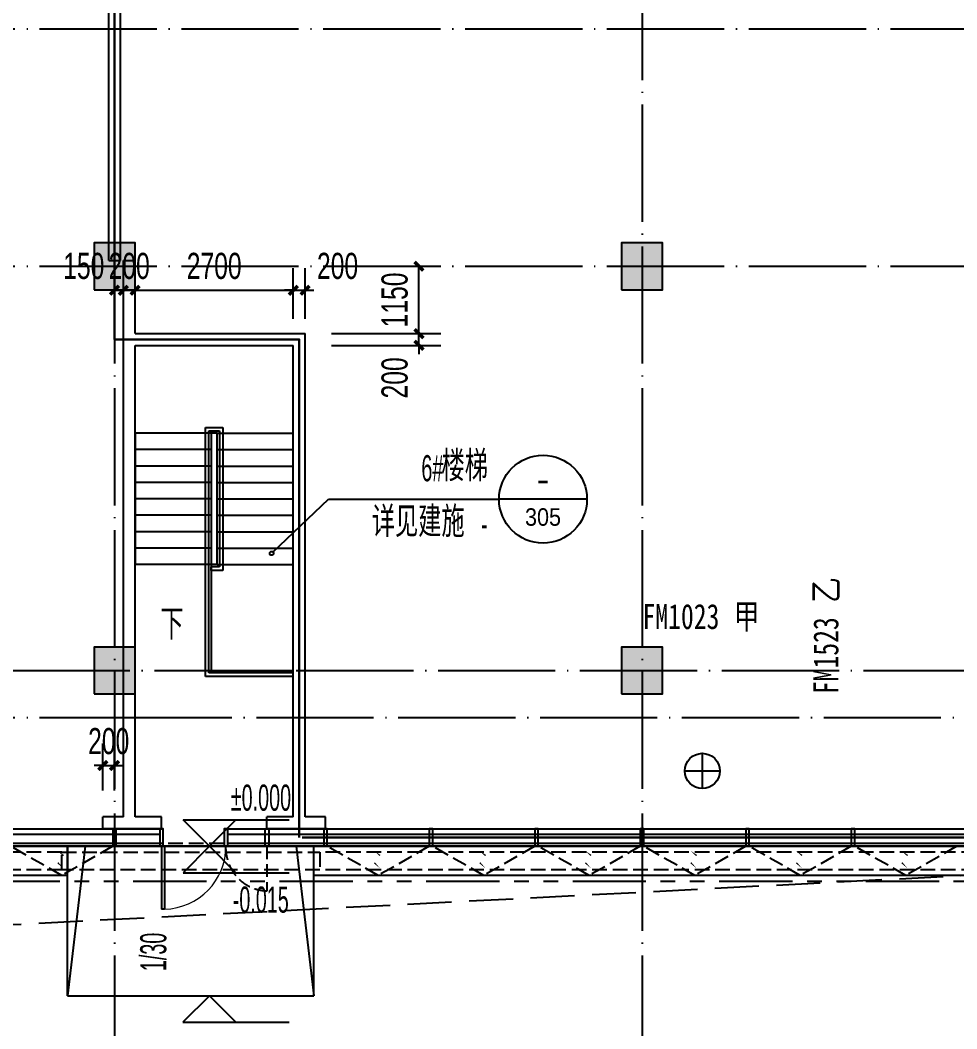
# Model space of a CAD drawing. Extents: x -409435 to 356702, y -107829 to 330904.
# Drawn here: x 66790 to 82770, y -5315 to 11900 of the extents above; entities that cross this region are included whole.
import ezdxf
from ezdxf.enums import TextEntityAlignment as Align
from ezdxf.xclip import XClip

# ---------------------------------------------------------------- set-up
doc = ezdxf.new("R2010")
doc.units = 0
doc.header["$LTSCALE"] = 1000
doc.header["$MEASUREMENT"] = 0
doc.header["$XCLIPFRAME"] = 0
for name, pattern in [('104-14# 核心筒$0$DOTE', [2.42, 2, -0.2, 0.02, -0.2]), ('14#楼幕墙$0$DASH', [0.35, 0.25, -0.1]), ('X-104 14#平面$0$$0$DASH', [0.35, 0.25, -0.1]), ('X-104 14#平面$0$109 3#平面$0$DASH', [0.35, 0.25, -0.1]), ('X-104 14#平面$0$DASH', [0.35, 0.25, -0.1]), ('X-104 14#平面$0$PHANTOM2', [1.25, 0.625, -0.125, 0.125, -0.125, 0.125, -0.125])]:
    doc.linetypes.add(name, pattern=pattern)
for name, color, linetype in [('01-标注_尺寸', 124, 'Continuous'), ('01-标注_标高', 200, 'Continuous'), ('01-标注_符号', 200, 'Continuous'), ('02-TEXT_标注', 130, 'Continuous'), ('104-14# 核心筒$0$A_AXIS-轴线', 36, '104-14# 核心筒$0$DOTE'), ('104-14# 核心筒$0$A_STR-砼柱', 51, 'Continuous'), ('14#楼幕墙$0$A-C_玻璃幕墙', 140, 'Continuous'), ('14#楼幕墙$0$A-C_窗', 140, 'Continuous'), ('14#楼幕墙$0$A-C_门', 150, 'Continuous'), ('PUB_HATCH', 8, 'Continuous'), ('X-104 14#平面$0$01-标注_符号', 200, 'Continuous'), ('X-104 14#平面$0$02-TEXT_标注', 130, 'Continuous'), ('X-104 14#平面$0$A-C_玻璃幕墙', 140, 'Continuous'), ('X-104 14#平面$0$A-E_栏杆', 232, 'Continuous'), ('X-104 14#平面$0$A-E_楼梯', 171, 'Continuous'), ('X-104 14#平面$0$A-E_电梯', 171, 'Continuous'), ('X-104 14#平面$0$A-O_屋面', 201, 'Continuous'), ('X-104 14#平面$0$A-O_散水', 134, 'Continuous'), ('X-104 14#平面$0$A-SUR_吊顶', 40, 'Continuous'), ('X-104 14#平面$0$A-TECH_结构', 21, 'Continuous'), ('X-104 14#平面$0$A_STR-砌块墙', 121, 'Continuous'), ('X-104 14#平面$0$DOOR_FIRE_TEXT', 7, 'Continuous')]:
    doc.layers.add(name, color=color, linetype=linetype)
doc.layers.add('X-104 14#平面$0$000套内', color=226, linetype='Continuous', lineweight=30, plot=False)
doc.styles.add('_TCH_DIM', font='ros.shx', dxfattribs={"width": 0.8, "height": 2, "bigfont": 'jd.shx'})
doc.styles.add('_TCH_DIM_T3', font='ros.shx', dxfattribs={"width": 0.705882, "bigfont": 'jd.shx'})
doc.styles.add('_TCH_LABEL', font='ros.shx', dxfattribs={"width": 0.8, "bigfont": 'jd.shx'})
doc.styles.add('X-104 14#平面$0$_TCH_DIM', font='ros.shx', dxfattribs={"width": 0.8, "bigfont": 'jd.shx'})
doc.styles.add('X-104 14#平面$0$_TCH_WINDOW', font='STXIHEI_0.TTF', dxfattribs={"width": 0.75, "height": 3.5})
doc.dimstyles.new('_TCH_ARCH&&150', dxfattribs={"dimtxt": 446.25, "dimasz": 150, "dimexe": 375, "dimexo": 450, "dimgap": 189.375, "dimtad": 1, "dimdec": 0, "dimzin": 0, "dimdsep": 46, "dimtxsty": '_TCH_DIM_T3', "dimblk": 'ARCHTICK', "dimcen": 0.09, "dimclrt": 7, "dimazin": 2, "dimtfac": 1, "dimtdec": 0, "dimtix": 1, "dimtmove": 2, "dimatfit": 3, "dimfxl": 0, "dimtolj": 1, "dimtzin": 0, "dimarcsym": 0})

# ---------------------------------------------------------------- blocks, each defined once
blk = doc.blocks.new('14#楼幕墙$0$A$C38D07553')
blk.add_lwpolyline([(-60, -300), (0, -300), (0, 0), (-60, 0)], close=True)
blk = doc.blocks.new('14#楼幕墙$0$A$C385D642F')
for p in [(68430, -1000), (70330, -1000), (72030, -1000), (73830, -1000), (75630, -1000), (77430, -1000), (79230, -1000), (81030, -1000)]:
    blk.add_blockref('14#楼幕墙$0$A$C38D07553', p)
blk = doc.blocks.new('14#楼幕墙$0$A$C22714246')
at = {"linetype": '14#楼幕墙$0$DASH'}
blk.add_lwpolyline([(1740, 497), (870, 0), (0, 497)], dxfattribs=at)
at = {"layer": '14#楼幕墙$0$A-C_玻璃幕墙', "color": 1}
blk.add_lwpolyline([(899, 122, 0, 25, 0), (802, 217, 0, 0, 0), (900, 340, 25, 0, 0), (796, 422, 0, 0, 0)], format="xyseb", dxfattribs=at)
blk = doc.blocks.new('14#楼幕墙$0$A$C2CD63A88')
at = {"linetype": '14#楼幕墙$0$DASH'}
blk.add_lwpolyline([(0, 670), (0, -170)], dxfattribs=at)
blk.add_arc((0, 670), 840, 270, 0, dxfattribs=at)
blk = doc.blocks.new('14#楼幕墙$0$$DorLib2D$00000001')
for p, q in [((0.45, 0.975), (0.5, 0.975)), ((0.45, 0), (0.45, 0.975)), ((0.5, 0), (0.5, 0.975)), ((0.5, 0), (0.45, 0))]:
    blk.add_line(p, q)
at = {"lineweight": 13}
blk.add_arc((0.475, 0), 0.975, 91.4693, 180, dxfattribs=at)
blk = doc.blocks.new('14#楼幕墙')
at = {"layer": '14#楼幕墙$0$A-C_玻璃幕墙'}
for p, q in [((55770, -1900), (69230, -1900)), ((69170, -2000), (66630, -2000)), ((70330, -1900), (90030, -1900)), ((89970, -2000), (70330, -2000)), ((108092, -2200), (-1359, -2200)), ((69170, -2150), (66630, -2150)), ((89970, -2150), (70330, -2150))]:
    blk.add_line(p, q, dxfattribs=at)
at = {"layer": '14#楼幕墙$0$A-C_窗'}
blk.add_lwpolyline([(70970, -1900), (71030, -1900), (71030, -2200), (70970, -2200)], close=True, dxfattribs=at)
at = {"layer": '14#楼幕墙$0$A-C_玻璃幕墙'}
blk.add_blockref('14#楼幕墙$0$A$C385D642F', (0, -900), dxfattribs=at)
at = {"layer": '14#楼幕墙$0$A-C_窗'}
for name, p in [('14#楼幕墙$0$A$C38D07553', (69230, -1900)), ('14#楼幕墙$0$A$C22714246', (66630, -2697)), ('14#楼幕墙$0$A$C22714246', (72030, -2697)), ('14#楼幕墙$0$A$C22714246', (73830, -2697)), ('14#楼幕墙$0$A$C22714246', (75630, -2697)), ('14#楼幕墙$0$A$C22714246', (77430, -2697)), ('14#楼幕墙$0$A$C22714246', (79230, -2697)), ('14#楼幕墙$0$A$C22714246', (81030, -2697))]:
    blk.add_blockref(name, p, dxfattribs=at)
at = {"layer": '14#楼幕墙$0$A-C_窗', "xscale": -0.8332999999925277, "yscale": 0.9090214901194805, "zscale": 0.9090214901194805}
blk.add_blockref('14#楼幕墙$0$A$C2CD63A88', (71000, -2809), dxfattribs=at)
at = {"layer": '14#楼幕墙$0$A-C_门', "xscale": -1100, "yscale": -1100, "zscale": 100}
blk.add_blockref('14#楼幕墙$0$$DorLib2D$00000001', (69750, -2200), dxfattribs=at)
blk = doc.blocks.new('_FZH')
blk.add_lwpolyline([(-0.5, -0.5), (0.5, -0.5), (0.5, 0.5), (-0.5, 0.5)], close=True)
at = {"layer": 'PUB_HATCH'}
blk.add_solid([(-0.5, -0.5), (0.5, -0.5), (-0.5, 0.5), (0.5, 0.5)], dxfattribs=at)
blk = doc.blocks.new('104-14# 核心筒')
at = {"layer": '104-14# 核心筒$0$A_AXIS-轴线'}
for p, q in [((68400, 54018.4), (68400, -8545.1)), ((77400, 54018.4), (77400, -8545.1)), ((-24839, 11750), (120259.9, 11750)), ((-24839, 7700), (120259.9, 7700)), ((59400, 800), (120259.9, 800)), ((-24839, 0), (68400, 0)), ((68400, 0), (120259.9, 0))]:
    blk.add_line(p, q, dxfattribs=at)
at = {"layer": '104-14# 核心筒$0$A_STR-砼柱', "xscale": 700, "yscale": 800, "zscale": 800}
for p in [(68400, 7700), (77400, 7700), (68400, 800), (77400, 800)]:
    blk.add_blockref('_FZH', p, dxfattribs=at)
blk = doc.blocks.new('X-104 14#平面$0$rqg')
at = {"color": 3}
for p, q in [((0, 300), (0, -300)), ((-300, 0), (300, 0))]:
    blk.add_line(p, q, dxfattribs=at)
blk.add_circle((0, 0), 300, dxfattribs=at)
blk = doc.blocks.new('X-104 14#平面')
at = {"layer": 'X-104 14#平面$0$000套内'}
blk.add_lwpolyline([(71599.5, -2050), (108013.3, -2050), (110308.2, 1227.6), (100422, 8150), (92750, 8150), (92750, 7700), (86650, 7700), (86650, 9600), (84300, 9600), (84300, 16600), (86650, 16600), (86650, 17288.1), (72211.3, 31726.7), (66883.9, 26890.6), (68400, 25220.4), (68400, 6450), (71550, 6450), (71550, -2050)], dxfattribs=at)
at = {"layer": 'X-104 14#平面$0$01-标注_符号'}
blk.add_lwpolyline([(69350, 2010.1, 0, 0, 0), (69350, 5600, 0, 0, 0), (70850, 5600, 0, 0, 0), (70850, 3060.1, 120, 0, 0), (70850, 2610.1, 0, 0, 0)], format="xyseb", dxfattribs=at)
at = {"layer": 'X-104 14#平面$0$A-C_玻璃幕墙'}
blk.add_lwpolyline([(-1359, -2200), (108091.7, -2200), (111291.5, 2370.2), (113380.4, 907.7), (115789.3, 4348.2), (113700.6, 5810.6), (116900.2, 10380.5), (116900.2, 38462.2), (99065.1, 43424.4), (96015.6, 32464.2), (85707.2, 35332.3), (87317.1, 41118.6), (83503.2, 42179.7), (66340.6, 26600), (4762.5, 26600)], close=True, dxfattribs=at)
blk.add_lwpolyline([(68400, -2200), (68400, -1900)], dxfattribs=at)
at = {"layer": 'X-104 14#平面$0$A-E_栏杆'}
for p, q in [((69950, 700), (69950, 4950.1)), ((69950, 4950.1), (70250, 4950.1)), ((70010, 760), (70010, 4890.1)), ((70010, 4890.1), (70190, 4890.1)), ((70190, 4890.1), (70190, 2570.1)), ((70250, 4950.1), (70250, 2510.1)), ((70190, 2570.1), (70050, 2570.1)), ((70050, 2510.1), (70050, 2570.1)), ((70250, 2510.1), (70050, 2510.1)), ((71450, 700), (69950, 700)), ((71450, 760), (70010, 760)), ((71450, 700), (71450, 760))]:
    blk.add_line(p, q, dxfattribs=at)
at = {"layer": 'X-104 14#平面$0$A-E_楼梯'}
for p, q in [((67600, -4750), (67600, -2200)), ((67600, -2200), (71800, -2200)), ((67900, -2200), (67600, -4750)), ((71500, -2200), (71800, -4750)), ((71800, -4750), (71800, -2200)), ((67600, -4750), (71800, -4750))]:
    blk.add_line(p, q, dxfattribs=at)
at = {"layer": 'X-104 14#平面$0$A-E_电梯'}
for p, q in [((68750, 4850.1), (68750, 2610.1)), ((70050, 4850.1), (68750, 4850.1)), ((70050, 4850.1), (70050, 800)), ((70150, 4850.1), (70050, 4850.1)), ((70050, 4850.1), (70050, 2610.1)), ((70150, 2610.1), (70150, 4850.1)), ((70150, 2610.1), (70150, 4850.1)), ((70150, 4850.1), (71450, 4850.1)), ((71450, 2610.1), (71450, 4850.1)), ((70050, 4570.1), (68750, 4570.1)), ((70150, 4570.1), (71450, 4570.1)), ((70050, 4290.1), (68750, 4290.1)), ((70150, 4290.1), (71450, 4290.1)), ((70050, 4010.1), (68750, 4010.1)), ((70150, 4010.1), (71450, 4010.1)), ((70050, 3730.1), (68750, 3730.1)), ((70150, 3730.1), (71450, 3730.1)), ((70050, 3450.1), (68750, 3450.1)), ((70150, 3450.1), (71450, 3450.1)), ((70050, 3170.1), (68750, 3170.1)), ((70150, 3170.1), (71450, 3170.1)), ((70050, 2890.1), (68750, 2890.1)), ((70150, 2890.1), (71450, 2890.1)), ((70050, 2610.1), (68750, 2610.1)), ((70150, 2610.1), (71450, 2610.1)), ((70050, 800), (71450, 800))]:
    blk.add_line(p, q, dxfattribs=at)
blk.add_lwpolyline([(70150, 2610.1), (70050, 2610.1)], dxfattribs=at)
at = {"layer": 'X-104 14#平面$0$A-O_屋面', "linetype": 'X-104 14#平面$0$PHANTOM2', "ltscale": 2}
blk.add_lwpolyline([(116300, 1125.5), (112466, -2800), (-12111.5, -2800), (-10903.8, 3413.1), (-11202.5, 3471.2), (-4857, 36100), (58808.6, 36100), (74837.7, 49550), (86050, 49550), (86050, 51700), (92100, 51702), (92100, 55283.2), (94608.8, 59227.5), (95621.4, 58583.5), (95782.4, 58836.6), (99791.5, 56286.5), (107067.8, 54161.9), (111100, 54161.9), (111100, 52680), (116300, 52680)], close=True, dxfattribs=at)
at = {"layer": 'X-104 14#平面$0$A-O_散水', "linetype": 'X-104 14#平面$0$DASH'}
for p, q in [((67500, -2300), (71900, -2300)), ((71900, -2600), (67500, -2600))]:
    blk.add_line(p, q, dxfattribs=at)
at = {"layer": 'X-104 14#平面$0$A-O_散水'}
for points in [[(71800, -2700), (71800, -2200), (108091.7, -2200), (111291.5, 2370.2), (111701.2, 2083.4)], [(57000, -2700), (57000, -2200), (67600, -2200), (67600, -2600)], [(67600, -2700), (57000, -2700)], [(88800, -2700), (71800, -2700)]]:
    blk.add_lwpolyline(points, dxfattribs=at)
at = {"layer": 'X-104 14#平面$0$A-O_散水', "linetype": 'X-104 14#平面$0$DASH'}
for points in [[(67500, -2600), (67500, -2300), (57100, -2300), (57100, -2600)], [(88700, -2600), (88700, -2300), (71900, -2300), (71900, -2600)], [(67500, -2600), (57100, -2600)], [(88700, -2600), (71900, -2600)]]:
    blk.add_lwpolyline(points, dxfattribs=at)
at = {"layer": 'X-104 14#平面$0$A-SUR_吊顶', "linetype": 'X-104 14#平面$0$109 3#平面$0$DASH', "ltscale": 3}
blk.add_lwpolyline([(109062.3, -4432.1), (119297.3, 10714.5), (117562.9, 11100.5), (120741.8, 38794.6), (99426.9, 44725), (92631.2, 20300), (86987.2, 20300), (86987.2, 21500), (8392.2, 21500), (5688.7, 8781.2), (-2733.6, 10571.4), (-6009.8, -4841.7), (40178.1, -2825.1), (39845.1, -4916.4), (83845.6, -2647.5)], close=True, dxfattribs=at)
at = {"layer": 'X-104 14#平面$0$A-TECH_结构', "linetype": 'X-104 14#平面$0$$0$DASH'}
blk.add_lwpolyline([(87207.3, 41097.2), (85610.8, 35359.1), (96063.8, 32450.8), (99099.8, 43362.9), (116850.2, 38424.2), (116850.2, 10396.2), (108065.7, -2149.5), (-1297.3, -2149.5), (4803.7, 26550), (66359.9, 26550), (83516.4, 42124.1)], close=True, dxfattribs=at)
at = {"layer": 'X-104 14#平面$0$A_STR-砌块墙'}
for p, q in [((68500, 7800), (68500, 25000)), ((68300, 7800), (68300, 24900)), ((68300, 7800), (68500, 7800)), ((68550, 6450), (68550, 7800)), ((68550, 7800), (68750, 7800)), ((68750, 6550), (68750, 7800)), ((68750, 6550), (71650, 6550)), ((71650, -1699.5), (71650, 6550)), ((68550, -1699.5), (68550, 6450)), ((68750, -1699.5), (68750, 6350)), ((68750, 6350), (71450, 6350)), ((71450, -1699.5), (71450, 6350)), ((68550, -1699.5), (68200, -1699.5)), ((68200, -1899.5), (68200, -1699.5)), ((69200, -1699.5), (68750, -1699.5)), ((69200, -1899.5), (69200, -1699.5)), ((71450, -1699.5), (71000, -1699.5)), ((71000, -1899.5), (71000, -1699.5)), ((72000, -1699.5), (71650, -1699.5)), ((72000, -1899.5), (72000, -1699.5)), ((68650, -1899.5), (68200, -1899.5)), ((69200, -1899.5), (68650, -1899.5)), ((71550, -1899.5), (71000, -1899.5)), ((72000, -1899.5), (71550, -1899.5))]:
    blk.add_line(p, q, dxfattribs=at)
ref = blk.add_blockref('104-14# 核心筒', (0, 0))
XClip(ref).set_block_clipping_path([(-38664.3623821461, -25500), (139216.5485069363, 330900)])
blk.add_blockref('14#楼幕墙', (0, 0))
at = {"layer": 'Defpoints'}
blk.add_blockref('X-104 14#平面$0$rqg', (78427.5, -912.8), dxfattribs=at)
at = {"layer": 'X-104 14#平面$0$02-TEXT_标注', "style": 'X-104 14#平面$0$_TCH_DIM', "width": 0.8}
blk.add_text('下', height=520.9, dxfattribs=at).set_placement((69182.3, 1327.6))
at = {"layer": 'X-104 14#平面$0$DOOR_FIRE_TEXT', "style": 'X-104 14#平面$0$_TCH_WINDOW', "width": 0.75}
for s, height, p in [('乙', 428.1, (80750, 1954.9)), ('FM1523', 428.14, (80750, 398.8))]:
    blk.add_text(s, height=height, rotation=90, dxfattribs=at).set_placement(p)
for s, height, p in [('FM1023', 428.14, (77408.4, 1508.5)), ('甲', 428.1, (78964.5, 1508.5))]:
    blk.add_text(s, height=height, dxfattribs=at).set_placement(p)
blk = doc.blocks.new('_ArchTick')
at = {"color": 0, "linetype": 'ByBlock', "const_width": 0.4}
blk.add_lwpolyline([(-0.5, -0.5), (0.5, 0.5)], dxfattribs=at)
blk = doc.blocks.new('*D1140')
at = {"layer": '01-标注_尺寸', "color": 0, "lineweight": -2, "transparency": 16777216}
for p, q in [((68400, 6800), (68400, 7666)), ((68550, 6800), (68550, 7666)), ((68400, 7291), (68250, 7291)), ((68400, 7291), (68550, 7291)), ((68550, 7291), (68700, 7291))]:
    blk.add_line(p, q, dxfattribs=at)
at = {"layer": 'Defpoints', "color": 0, "transparency": 16777216}
for p in [(68550, 7291), (68400, 6350), (68550, 6350)]:
    blk.add_point(p, dxfattribs=at)
at = {"layer": '01-标注_尺寸', "color": 0, "lineweight": -2, "transparency": 16777216, "xscale": 150, "yscale": 150, "zscale": 150}
blk.add_blockref('_ArchTick', (68400, 7291), dxfattribs=at)
at = {"layer": '01-标注_尺寸', "color": 0, "lineweight": -2, "transparency": 16777216, "xscale": 150, "yscale": 150, "zscale": 150, "rotation": 180}
blk.add_blockref('_ArchTick', (68550, 7291), dxfattribs=at)
at = {"layer": '01-标注_尺寸', "color": 7, "transparency": 16777216, "insert": (67875, 7703), "char_height": 446.2, "attachment_point": 5, "style": '_TCH_DIM_T3'}
blk.add_mtext('\\A1;150', dxfattribs=at)
blk = doc.blocks.new('*D1141')
at = {"layer": '01-标注_尺寸', "color": 0, "lineweight": -2, "transparency": 16777216}
for p, q in [((68550, 6800), (68550, 7666)), ((68750, 6800), (68750, 7666)), ((68550, 7291), (68400, 7291)), ((68550, 7291), (68750, 7291)), ((68750, 7291), (68900, 7291))]:
    blk.add_line(p, q, dxfattribs=at)
at = {"layer": 'Defpoints', "color": 0, "transparency": 16777216}
for p in [(68750, 7291), (68550, 6350), (68750, 6350)]:
    blk.add_point(p, dxfattribs=at)
at = {"layer": '01-标注_尺寸', "color": 0, "lineweight": -2, "transparency": 16777216, "xscale": 150, "yscale": 150, "zscale": 150}
blk.add_blockref('_ArchTick', (68550, 7291), dxfattribs=at)
at = {"layer": '01-标注_尺寸', "color": 0, "lineweight": -2, "transparency": 16777216, "xscale": 150, "yscale": 150, "zscale": 150, "rotation": 180}
blk.add_blockref('_ArchTick', (68750, 7291), dxfattribs=at)
at = {"layer": '01-标注_尺寸', "color": 7, "transparency": 16777216, "insert": (68650, 7703), "char_height": 446.2, "attachment_point": 5, "style": '_TCH_DIM_T3'}
blk.add_mtext('\\A1;200', dxfattribs=at)
blk = doc.blocks.new('*D1142')
at = {"layer": '01-标注_尺寸', "color": 0, "lineweight": -2, "transparency": 16777216}
for p, q in [((68750, 6800), (68750, 7666)), ((71450, 6800), (71450, 7666)), ((68750, 7291), (71450, 7291))]:
    blk.add_line(p, q, dxfattribs=at)
at = {"layer": 'Defpoints', "color": 0, "transparency": 16777216}
for p in [(71450, 7291), (68750, 6350), (71450, 6350)]:
    blk.add_point(p, dxfattribs=at)
at = {"layer": '01-标注_尺寸', "color": 0, "lineweight": -2, "transparency": 16777216, "xscale": 150, "yscale": 150, "zscale": 150, "rotation": 180}
blk.add_blockref('_ArchTick', (68750, 7291), dxfattribs=at)
at = {"layer": '01-标注_尺寸', "color": 0, "lineweight": -2, "transparency": 16777216, "xscale": 150, "yscale": 150, "zscale": 150}
blk.add_blockref('_ArchTick', (71450, 7291), dxfattribs=at)
at = {"layer": '01-标注_尺寸', "color": 7, "transparency": 16777216, "insert": (70100, 7703), "char_height": 446.2, "attachment_point": 5, "style": '_TCH_DIM_T3'}
blk.add_mtext('\\A1;2700', dxfattribs=at)
blk = doc.blocks.new('*D1143')
at = {"layer": '01-标注_尺寸', "color": 0, "lineweight": -2, "transparency": 16777216}
for p, q in [((71450, 6800), (71450, 7666)), ((71650, 6800), (71650, 7666)), ((71450, 7291), (71300, 7291)), ((71450, 7291), (71650, 7291)), ((71650, 7291), (71800, 7291))]:
    blk.add_line(p, q, dxfattribs=at)
at = {"layer": 'Defpoints', "color": 0, "transparency": 16777216}
for p in [(71650, 7291), (71450, 6350), (71650, 6350)]:
    blk.add_point(p, dxfattribs=at)
at = {"layer": '01-标注_尺寸', "color": 0, "lineweight": -2, "transparency": 16777216, "xscale": 150, "yscale": 150, "zscale": 150}
blk.add_blockref('_ArchTick', (71450, 7291), dxfattribs=at)
at = {"layer": '01-标注_尺寸', "color": 0, "lineweight": -2, "transparency": 16777216, "xscale": 150, "yscale": 150, "zscale": 150, "rotation": 180}
blk.add_blockref('_ArchTick', (71650, 7291), dxfattribs=at)
at = {"layer": '01-标注_尺寸', "color": 7, "transparency": 16777216, "insert": (72205, 7703), "char_height": 446.2, "attachment_point": 5, "style": '_TCH_DIM_T3'}
blk.add_mtext('\\A1;200', dxfattribs=at)
blk = doc.blocks.new('*D1144')
at = {"layer": '01-标注_尺寸', "color": 0, "lineweight": -2, "transparency": 16777216}
for p, q in [((72100, 6550), (73968, 6550)), ((73593, 6550), (73593, 6700)), ((73593, 6350), (73593, 6550)), ((72100, 6350), (73968, 6350)), ((73593, 6350), (73593, 6200))]:
    blk.add_line(p, q, dxfattribs=at)
at = {"layer": 'Defpoints', "color": 0, "transparency": 16777216}
for p in [(71650, 6550), (73593, 6550), (71650, 6350)]:
    blk.add_point(p, dxfattribs=at)
at = {"layer": '01-标注_尺寸', "color": 0, "lineweight": -2, "transparency": 16777216, "xscale": 150, "yscale": 150, "zscale": 150}
for p, rotation in [((73593, 6550), 270), ((73593, 6350), 90)]:
    blk.add_blockref('_ArchTick', p, dxfattribs=dict(at, rotation=rotation))
at = {"layer": '01-标注_尺寸', "color": 7, "transparency": 16777216, "insert": (73180, 5795), "char_height": 446.2, "attachment_point": 5, "rotation": 90, "style": '_TCH_DIM_T3'}
blk.add_mtext('\\A1;200', dxfattribs=at)
blk = doc.blocks.new('*D1145')
at = {"layer": '01-标注_尺寸', "color": 0, "lineweight": -2, "transparency": 16777216}
for p, q in [((72100, 7700), (73968, 7700)), ((73593, 6550), (73593, 7700)), ((72100, 6550), (73968, 6550))]:
    blk.add_line(p, q, dxfattribs=at)
at = {"layer": 'Defpoints', "color": 0, "transparency": 16777216}
for p in [(71650, 7700), (73593, 7700), (71650, 6550)]:
    blk.add_point(p, dxfattribs=at)
at = {"layer": '01-标注_尺寸', "color": 0, "lineweight": -2, "transparency": 16777216, "xscale": 150, "yscale": 150, "zscale": 150}
for p, rotation in [((73593, 7700), 90), ((73593, 6550), 270)]:
    blk.add_blockref('_ArchTick', p, dxfattribs=dict(at, rotation=rotation))
at = {"layer": '01-标注_尺寸', "color": 7, "transparency": 16777216, "insert": (73180, 7125), "char_height": 446.2, "attachment_point": 5, "rotation": 90, "style": '_TCH_DIM_T3'}
blk.add_mtext('\\A1;1150', dxfattribs=at)
blk = doc.blocks.new('*D2388')
at = {"layer": '01-标注_尺寸', "color": 0, "lineweight": -2, "transparency": 16777216}
for p, q in [((68200, -1250), (68200, -445)), ((68400, -1250), (68400, -445)), ((68200, -820), (68050, -820)), ((68200, -820), (68400, -820)), ((68400, -820), (68550, -820))]:
    blk.add_line(p, q, dxfattribs=at)
at = {"layer": 'Defpoints', "color": 0, "transparency": 16777216}
for p in [(68400, -820), (68200, -1700), (68400, -1700)]:
    blk.add_point(p, dxfattribs=at)
at = {"layer": '01-标注_尺寸', "color": 0, "lineweight": -2, "transparency": 16777216, "xscale": 150, "yscale": 150, "zscale": 150}
blk.add_blockref('_ArchTick', (68200, -820), dxfattribs=at)
at = {"layer": '01-标注_尺寸', "color": 0, "lineweight": -2, "transparency": 16777216, "xscale": 150, "yscale": 150, "zscale": 150, "rotation": 180}
blk.add_blockref('_ArchTick', (68400, -820), dxfattribs=at)
at = {"layer": '01-标注_尺寸', "color": 7, "transparency": 16777216, "insert": (68300, -407), "char_height": 446.2, "attachment_point": 5, "style": '_TCH_DIM_T3'}
blk.add_mtext('\\A1;200', dxfattribs=at)

msp = doc.modelspace()

# ---------------------------------------------------------------- linework, layer by layer
at = {"layer": '01-标注_标高'}
for p, q in [((70018.7, -2200), (69568.7, -1750)), ((69568.7, -1750), (71377.6, -1750)), ((70018.7, -2200), (70468.7, -1750)), ((70018.7, -2200), (69568.7, -2650)), ((70018.7, -2200), (70468.7, -2650)), ((69568.7, -2650), (71377.6, -2650)), ((70017.6, -4750), (69567.6, -5200)), ((70017.6, -4750), (70467.6, -5200)), ((69567.6, -5200), (71376.6, -5200))]:
    msp.add_line(p, q, dxfattribs=at)
at = {"layer": '01-标注_符号'}
for p, q in [((71103.2, 2821.8), (72051.3, 3724)), ((72051.3, 3724), (74960.3, 3724)), ((76460.3, 3724), (74960.3, 3724))]:
    msp.add_line(p, q, dxfattribs=at)
msp.add_lwpolyline([(69470.9, -3483.7, 0, 0, 0), (69470.9, -4113.5, 120, 0, 0), (69470.9, -4563.5, 0, 0, 0)], format="xyseb", dxfattribs=at)
for centre, radius in [((75710.3, 3724), 750), ((71079.6, 2799.3), 32.6)]:
    msp.add_circle(centre, radius, dxfattribs=at)

# ---------------------------------------------------------------- block references
msp.add_blockref('X-104 14#平面', (0, 0))

# ---------------------------------------------------------------- texts
at = {"layer": '02-TEXT_标注', "style": '_TCH_DIM'}
for s, height, width, p in [('6#', 446.25, 0.564706, (73634.7, 4030.2)), ('楼梯', 520.93, 0.8, (73979.1, 4030.2)), ('详见建施', 520.93, 0.8, (72789.3, 3078.1)), ('-', 446.2, 0.564706, (74651.6, 3078.1)), ('%%P0.000', 446.25, 0.564706, (70383.4, -1592.5)), ('-0.015', 446.25, 0.564706, (70417, -3332.5))]:
    msp.add_text(s, height=height, dxfattribs=dict(at, width=width)).set_placement(p)
at = {"layer": '02-TEXT_标注', "style": '_TCH_LABEL'}
for s, height, width, p, p2 in [('-', 397.6, 1.111111, (75604.3, 3862), (75816.3, 3862)), ('305', 298.81, 1.428571, (75403, 3271.1), (76017.7, 3271.1))]:
    msp.add_text(s, height=height, dxfattribs=dict(at, width=width)).set_placement(p, p2, align=Align.FIT)
at = {"layer": '02-TEXT_标注', "style": '_TCH_DIM', "width": 0.564706}
msp.add_text('1/30', height=446.25, rotation=90, dxfattribs=at).set_placement((69283.6, -4330.2))

# ---------------------------------------------------------------- dimensions: what is measured, and where the dimension line sits
at = {"layer": '01-标注_尺寸'}
for base, p1, p2, angle, picture, middle in [((68550, 7290.6), (68400, 6350), (68550, 6350), 0, '*D1140', (67875, 7703.1)), ((71650, 7290.6), (71450, 6350), (71650, 6350), 0, '*D1143', (72205, 7703.1)), ((73592.5, 6550), (71650, 6350), (71650, 6550), 90, '*D1144', (73180, 5795))]:
    dim = msp.add_linear_dim(base=base, p1=p1, p2=p2, angle=angle, dimstyle='_TCH_ARCH&&150', dxfattribs=at)
    dim.commit()
    dim.dimension.update_dxf_attribs({"geometry": picture, "text_midpoint": middle, "dimtype": 161})
for p1, p2, distance, picture, middle in [((68550, 6350), (68750, 6350), 940.6, '*D1141', (68650, 7703.1)), ((68750, 6350), (71450, 6350), 940.6, '*D1142', (70100, 7703.1)), ((71650, 6550), (71650, 7700), -1942.5, '*D1145', (73180, 7125)), ((68200, -1699.5), (68400, -1699.5), 879.6, '*D2388', (68300, -407.4))]:
    dim = msp.add_aligned_dim(p1=p1, p2=p2, distance=distance, dimstyle='_TCH_ARCH&&150', dxfattribs=at)
    dim.commit()
    dim.dimension.update_dxf_attribs({"geometry": picture, "text_midpoint": middle})

doc.saveas('drawing.dxf')
